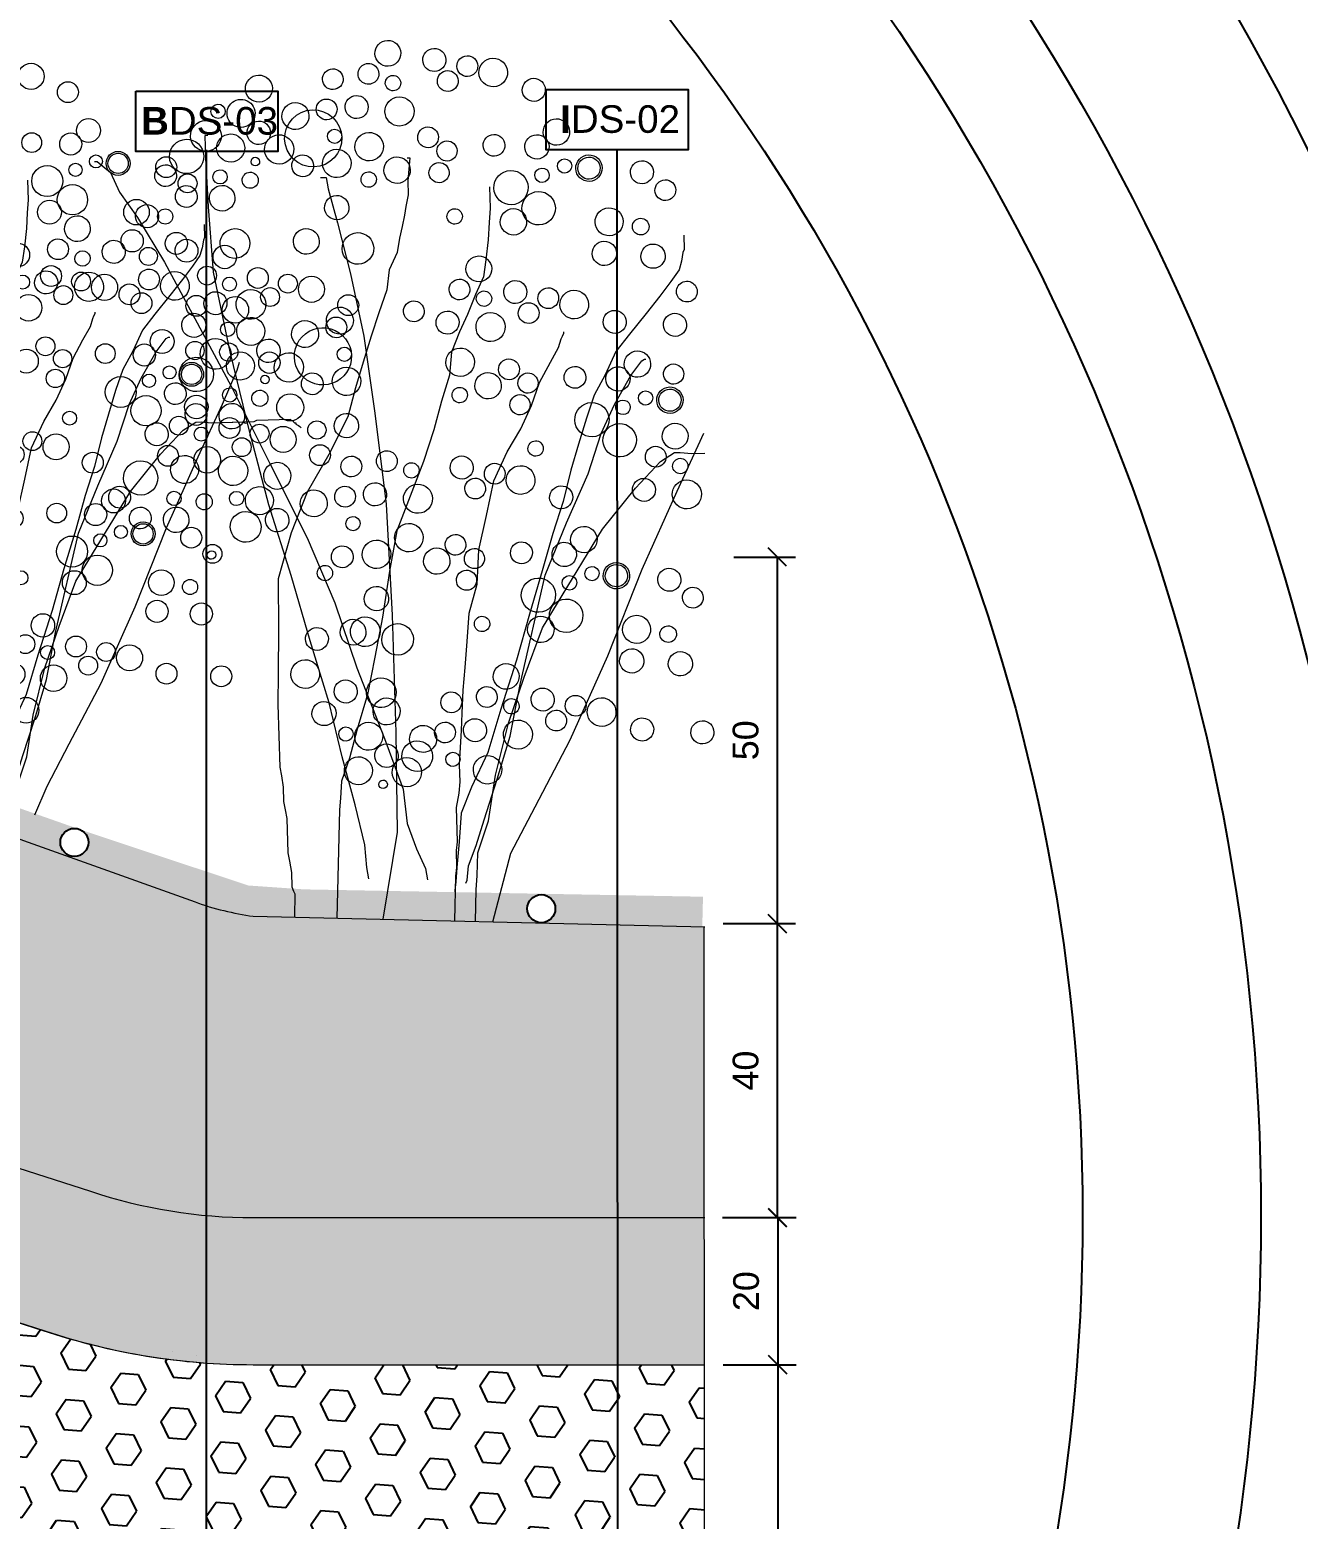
# Model space of a CAD drawing. Header units: metres. Extents: x -325 to 301, y -147 to 149.
# Drawn here: x 20.027 to 21.753, y 84.535 to 86.561 of the extents above; entities that cross this region are included whole.
import ezdxf

# ---------------------------------------------------------------- set-up
doc = ezdxf.new("R2010")
doc.units = ezdxf.units.M
doc.layers.get('Defpoints').update_dxf_attribs({"lineweight": 13})
doc.layers.add('-AUX-QAD', color=5, linetype='Continuous', plot=False)
doc.layers.add('-AUX_MON', color=3, linetype='Continuous', plot=False)
doc.layers.add('0-TX-1_25', color=7, linetype='Continuous', true_color=0x3f4f7f)
for name, color, linetype in [('02-TRAÇ-D-linia 2', 251, 'Continuous'), ('10-DET-encoixinat', 37, 'Continuous'), ('10-DET_TERRENY_compactat', 252, 'Continuous'), ('10-DET_TERRENY_sol estructural', 251, 'Continuous'), ('A-KEYPLAN_HATCH', 7, 'Continuous'), ('A_TEXT_2', 7, 'Continuous')]:
    doc.layers.add(name, color=color, linetype=linetype)
for name, color, linetype, lineweight in [('05-VEG-gris 50%', 253, 'Continuous', 18), ('1-CM', 7, 'Continuous', 0), ('2-L-secció', 1, 'Continuous', 0), ('3-TR Seleccionat', 44, 'Continuous', 0)]:
    doc.layers.add(name, color=color, linetype=linetype, lineweight=lineweight)
doc.styles.get("Standard").update_dxf_attribs({"font": 'arial.ttf'})
doc.dimstyles.new('ISO-25', dxfattribs={"dimtxt": 0.1, "dimasz": 0.1, "dimexe": 0.1, "dimexo": 0.1, "dimgap": 0.1, "dimtad": 1, "dimdec": 0, "dimlfac": 100, "dimzin": 9, "dimtxsty": 'Standard', "dimblk": 'OBLIQUE', "dimcen": 0.1, "dimadec": 0, "dimazin": 0, "dimtfac": 1, "dimtdec": 0, "dimtmove": 0, "dimatfit": 3, "dimldrblk": 'OBLIQUE', "dimfxl": 1, "dimarcsym": 0})

# ---------------------------------------------------------------- blocks, each defined once
blk = doc.blocks.new('hatch keyplan 2')
at = {"layer": 'A-KEYPLAN_HATCH'}
blk.add_lwpolyline([(0, 0.00548), (0.01287, 0.00548), (0.01287, 0), (0, 0)], close=True, dxfattribs=at)
blk = doc.blocks.new('hatch keyplan')
at = {"layer": 'A-KEYPLAN_HATCH'}
blk.add_blockref('hatch keyplan 2', (1.43058, 0.85215), dxfattribs=at)
blk = doc.blocks.new('B-DS03')
at = {"layer": 'A-KEYPLAN_HATCH'}
blk.add_blockref('hatch keyplan', (-1.43058, -0.85215), dxfattribs=at)
at = {"layer": 'A_TEXT_2', "insert": (-0.0008, 0.00403), "char_height": 0.0025, "attachment_point": 1}
blk.add_mtext_dynamic_manual_height_columns('\\pi0.00128;{\\fArial|b1|i0|c0|p34;B}DS-03', width=0.0145619, gutter_width=0.015, heights=[0], dxfattribs=at)
blk = doc.blocks.new('ccddddddddddd')
for points in [[(92.171, 14.455), (92.16, 14.543), (92.149, 14.718), (92.084, 15.025), (91.996, 15.397), (91.908, 15.813), (91.777, 16.295), (91.645, 16.798), (91.492, 17.346), (91.361, 17.915), (91.229, 18.528), (91.12, 19.142), (91.098, 19.645), (91.087, 20.017), (91.087, 20.193), (91.109, 20.193)], [(90.232, 20.017), (90.254, 20.017), (90.353, 19.93), (90.419, 19.777), (90.55, 19.579), (90.747, 19.229), (90.966, 18.791), (91.229, 18.266), (91.514, 17.652), (91.777, 17.083), (91.974, 16.579), (92.127, 16.076), (92.325, 15.528), (92.456, 15.134), (92.478, 14.871), (92.544, 14.674), (92.609, 14.521), (92.62, 14.433)], [(92.631, 19.974), (92.653, 19.974), (92.642, 19.886), (92.631, 19.798), (92.631, 19.689), (92.609, 19.601), (92.598, 19.536), (92.576, 19.448), (92.555, 19.36), (92.533, 19.251), (92.467, 19.12), (92.445, 18.966), (92.379, 18.791), (92.314, 18.616), (92.248, 18.419), (92.182, 18.222), (92.116, 18.003), (91.963, 17.718), (91.788, 17.433), (91.656, 17.127), (91.547, 16.776), (91.536, 16.382), (91.525, 16.054), (91.514, 15.813), (91.514, 15.331), (91.525, 15.265), (91.536, 15.178), (91.536, 15.068), (91.547, 15.003), (91.558, 14.937), (91.558, 14.674), (91.569, 14.609), (91.58, 14.521), (91.58, 14.411), (91.591, 14.379), (91.602, 14.357), (91.602, 14.346)], [(91.963, 19.842), (92.007, 19.842), (92.018, 19.755), (92.084, 19.492), (92.171, 19.098), (92.259, 18.616), (92.325, 18.025), (92.39, 17.324), (92.412, 16.47), (92.412, 15.572), (92.401, 14.806), (92.335, 14.324), (92.314, 14.105), (92.325, 14.094)], [(93.256, 19.733), (93.256, 19.569), (93.245, 19.459), (93.234, 19.328), (93.212, 19.174), (93.19, 19.043), (93.124, 18.912), (93.058, 18.758), (92.993, 18.627), (92.927, 18.474), (92.905, 18.298), (92.839, 18.101), (92.774, 17.882), (92.686, 17.641), (92.576, 17.379), (92.467, 17.116), (92.401, 16.809), (92.335, 16.459), (92.27, 16.152), (92.204, 15.868), (92.116, 15.605), (92.051, 15.386), (91.985, 15.211), (91.974, 15.079), (91.963, 14.992), (91.963, 14.455)], [(94.734, 19.317), (94.734, 19.207), (94.723, 19.185), (94.712, 19.12), (94.69, 19.054), (94.624, 18.966), (94.537, 18.857), (94.427, 18.725), (94.296, 18.572), (94.186, 18.441), (94.099, 18.266), (94.011, 18.112), (93.945, 17.937), (93.88, 17.74), (93.814, 17.543), (93.748, 17.302), (93.661, 17.061), (93.573, 16.776), (93.463, 16.448), (93.354, 16.098), (93.222, 15.725), (93.113, 15.397), (92.981, 15.134), (92.894, 14.937), (92.872, 14.718), (92.85, 14.521), (92.839, 14.411), (92.828, 14.346), (92.828, 14.335)], [(92.85, 14.422), (92.839, 14.455), (92.85, 14.521), (92.85, 14.652), (92.861, 14.718), (92.861, 14.981), (92.883, 15.09), (92.894, 15.178), (92.894, 15.309), (92.905, 15.441), (92.916, 15.572), (92.927, 15.703), (92.938, 15.879), (92.96, 16.054), (92.981, 16.251), (93.003, 16.47), (93.069, 16.689), (93.091, 16.952), (93.157, 17.214), (93.222, 17.477), (93.332, 17.696), (93.441, 17.871), (93.529, 18.047), (93.595, 18.222), (93.682, 18.375), (93.748, 18.485), (93.77, 18.55), (93.781, 18.572), (93.792, 18.594), (93.792, 18.605)], [(92.916, 14.401), (92.927, 14.422), (92.938, 14.532), (93.003, 14.685), (93.069, 14.882), (93.179, 15.189), (93.288, 15.517), (93.376, 15.911), (93.595, 16.744), (93.77, 17.138), (93.945, 17.51), (94.055, 17.817), (94.164, 18.036), (94.296, 18.255), (94.384, 18.364), (94.405, 18.375), (94.416, 18.375)], [(93.157, 14.379), (93.266, 14.619), (93.463, 14.97), (93.748, 15.474), (94.055, 16.109), (94.34, 16.766), (94.624, 17.357), (94.844, 17.795), (94.975, 18.079), (94.997, 18.145)], [(92.992, 14.324), (92.992, 14.346), (93.003, 14.455), (93.014, 14.63), (93.102, 14.871), (93.168, 15.222), (93.277, 15.616), (93.409, 15.966), (93.562, 16.339), (94.044, 17.083), (94.307, 17.39), (94.504, 17.587), (94.614, 17.652), (94.657, 17.652), (94.745, 17.641), (95.008, 17.641), (95.03, 17.631), (95.052, 17.631)], [(94.745, 17.641), (95.106, 17.641), (95.128, 17.652), (95.413, 17.652), (95.413, 17.641), (95.435, 17.641), (95.435, 17.631), (95.446, 17.62), (95.457, 17.62), (95.457, 17.609), (95.479, 17.598), (95.49, 17.587), (95.501, 17.576)]]:
    blk.add_lwpolyline(points)
for centre, radius in [((92.507, 20.78), 0.0991), ((92.862, 20.718), 0.0883), ((93.114, 20.663), 0.0797), ((91.511, 20.539), 0.104), ((92.08, 20.594), 0.0797), ((92.354, 20.627), 0.0797), ((92.961, 20.554), 0.0797), ((93.311, 20.609), 0.11), ((92.54, 20.55), 0.059), ((93.618, 20.466), 0.0883), ((91.193, 20.375), 0.0548), ((91.368, 20.353), 0.108), ((91.784, 20.32), 0.104), ((91.916, 20.145), 0.219), ((92.025, 20.364), 0.0797), ((92.255, 20.375), 0.0883), ((92.584, 20.331), 0.112), ((91.094, 20.189), 0.118), ((91.5, 20.2), 0.0903), ((93.782, 20.138), 0.101), ((90.941, 20.036), 0.132), ((91.281, 20.09), 0.108), ((91.652, 20.068), 0.112), ((92.08, 20.156), 0.0547), ((92.343, 20.068), 0.109), ((92.796, 20.127), 0.0797), ((93.3, 20.05), 0.0834), ((93.629, 20.028), 0.0936), ((91.467, 19.981), 0.0328), ((91.828, 19.937), 0.0834), ((92.091, 19.948), 0.109), ((92.551, 19.882), 0.101), ((92.939, 20.017), 0.0774), ((90.776, 19.893), 0.0836), ((91.193, 19.871), 0.0548), ((91.423, 19.838), 0.062), ((92.332, 19.817), 0.059), ((92.873, 19.853), 0.0774), ((93.662, 19.809), 0.0558), ((93.837, 19.875), 0.0548), ((94.023, 19.853), 0.101), ((94.023, 19.853), 0.0855), ((94.428, 19.809), 0.0883), ((90.929, 19.729), 0.0834), ((91.204, 19.707), 0.098), ((93.421, 19.722), 0.131), ((94.604, 19.667), 0.0797), ((90.087, 19.507), 0.0991), ((90.623, 19.587), 0.0883), ((92.08, 19.609), 0.0936), ((93.629, 19.558), 0.128), ((93.629, 19.558), 0.128), ((92.983, 19.514), 0.059), ((93.432, 19.459), 0.101), ((94.166, 19.437), 0.108), ((89.599, 19.321), 0.0797), ((89.933, 19.354), 0.0797), ((90.36, 19.321), 0.0883), ((90.919, 19.313), 0.0876), ((91.291, 19.357), 0.114), ((91.839, 19.357), 0.0991), ((92.233, 19.291), 0.121), ((94.407, 19.393), 0.0639), ((90.119, 19.277), 0.059), ((90.625, 19.278), 0.0692), ((94.122, 19.196), 0.0936), ((94.494, 19.163), 0.0936), ((89.545, 19.091), 0.0797), ((89.835, 19.102), 0.0883), ((90.163, 19.058), 0.112), ((90.624, 19.101), 0.0797), ((90.821, 19.046), 0.11), ((93.155, 19.106), 0.0991), ((94.899, 19.037), 0.0991), ((90.471, 18.991), 0.0797), ((91.128, 18.904), 0.0883), ((91.4, 18.886), 0.114), ((93.002, 18.953), 0.0797), ((93.429, 18.92), 0.0883), ((92.647, 18.796), 0.0797), ((93.188, 18.876), 0.059), ((93.681, 18.866), 0.0797), ((93.878, 18.811), 0.11), ((94.745, 18.884), 0.0797), ((94.932, 18.807), 0.059), ((95.173, 18.851), 0.0883), ((95.425, 18.796), 0.0797), ((95.622, 18.742), 0.11), ((90.957, 18.739), 0.0928), ((91.217, 18.701), 0.0548), ((91.392, 18.679), 0.108), ((91.808, 18.647), 0.104), ((92.049, 18.69), 0.0797), ((92.078, 18.741), 0.104), ((92.904, 18.701), 0.0883), ((93.232, 18.658), 0.112), ((93.528, 18.756), 0.0797), ((94.185, 18.668), 0.0883), ((95.271, 18.687), 0.0797), ((91.118, 18.515), 0.118), ((91.524, 18.526), 0.0903), ((91.94, 18.471), 0.219), ((94.647, 18.632), 0.0883), ((94.975, 18.588), 0.112), ((95.928, 18.599), 0.0883), ((90.965, 18.362), 0.132), ((91.305, 18.417), 0.108), ((91.676, 18.395), 0.112), ((92.104, 18.482), 0.0547), ((92.991, 18.395), 0.109), ((92.115, 18.274), 0.109), ((93.364, 18.329), 0.0797), ((94.349, 18.34), 0.101), ((90.8, 18.22), 0.0836), ((91.217, 18.198), 0.0548), ((91.447, 18.165), 0.062), ((91.491, 18.307), 0.0328), ((91.852, 18.263), 0.0834), ((93.199, 18.209), 0.101), ((93.506, 18.22), 0.0774), ((93.867, 18.252), 0.0834), ((94.196, 18.23), 0.0936), ((94.624, 18.255), 0.0774), ((94.909, 18.233), 0.0774), ((95.249, 18.134), 0.0903), ((90.953, 18.055), 0.0834), ((91.228, 18.033), 0.098), ((92.98, 18.143), 0.059), ((93.44, 18.055), 0.0774), ((94.404, 18.077), 0.0548), ((94.59, 18.055), 0.101), ((94.59, 18.055), 0.0855), ((90.647, 17.913), 0.0883), ((92.104, 17.935), 0.0936), ((93.988, 17.924), 0.131), ((94.229, 18.012), 0.0558), ((94.196, 17.76), 0.128), ((94.196, 17.76), 0.128), ((94.622, 17.779), 0.0991), ((95.413, 17.751), 0.114), ((90.854, 17.636), 0.108), ((91.225, 17.614), 0.112), ((92.406, 17.653), 0.0797), ((93.55, 17.716), 0.059), ((90.514, 17.581), 0.132), ((91.562, 17.566), 0.104), ((92.132, 17.621), 0.0797), ((92.592, 17.577), 0.059), ((92.978, 17.587), 0.0883), ((93.23, 17.532), 0.0797), ((94.469, 17.625), 0.0797), ((94.655, 17.549), 0.059), ((94.896, 17.593), 0.0883), ((95.148, 17.538), 0.0797), ((95.632, 17.554), 0.0774), ((90.349, 17.439), 0.0836), ((90.766, 17.417), 0.0548), ((91.42, 17.38), 0.108), ((92.077, 17.391), 0.0797), ((92.307, 17.402), 0.0883), ((92.636, 17.358), 0.112), ((93.077, 17.423), 0.0797), ((93.428, 17.478), 0.11), ((94.994, 17.428), 0.0797), ((95.345, 17.483), 0.11), ((90.502, 17.274), 0.0834), ((90.777, 17.252), 0.098), ((90.996, 17.384), 0.062), ((91.245, 17.402), 0.0548), ((91.836, 17.347), 0.104), ((93.734, 17.335), 0.0883), ((94.37, 17.374), 0.0883), ((94.699, 17.33), 0.112), ((95.652, 17.341), 0.0883), ((91.308, 17.182), 0.118), ((91.552, 17.226), 0.0903), ((92.132, 17.183), 0.0547), ((92.557, 17.062), 0.109), ((93.899, 17.007), 0.101), ((91.04, 16.974), 0.0328), ((92.042, 16.93), 0.0834), ((92.305, 16.941), 0.109), ((92.765, 16.876), 0.101), ((92.913, 16.996), 0.0797), ((93.417, 16.919), 0.0834), ((93.745, 16.897), 0.0936), ((91.905, 16.81), 0.059), ((93.055, 16.886), 0.0774), ((92.989, 16.722), 0.0774), ((93.537, 16.591), 0.131), ((93.778, 16.678), 0.0558), ((93.953, 16.744), 0.0548), ((94.14, 16.722), 0.101), ((94.14, 16.722), 0.0855), ((94.545, 16.678), 0.0883), ((92.294, 16.602), 0.0936), ((94.72, 16.536), 0.0797), ((92.201, 16.35), 0.114), ((93.745, 16.427), 0.128), ((93.745, 16.427), 0.128), ((91.829, 16.306), 0.0876), ((92.108, 16.35), 0.0991), ((92.448, 16.284), 0.121), ((93.099, 16.383), 0.059), ((93.548, 16.328), 0.101), ((94.282, 16.306), 0.108), ((94.523, 16.262), 0.0639), ((91.731, 16.039), 0.11), ((94.238, 16.065), 0.0936), ((94.611, 16.032), 0.0936), ((92.038, 15.897), 0.0883), ((92.309, 15.879), 0.114), ((93.272, 15.975), 0.0991), ((92.346, 15.735), 0.104), ((92.845, 15.789), 0.0797), ((93.119, 15.822), 0.0797), ((93.546, 15.789), 0.0883), ((91.866, 15.732), 0.0928), ((93.305, 15.746), 0.059), ((93.798, 15.735), 0.0797), ((93.995, 15.68), 0.11), ((92.029, 15.57), 0.0548), ((92.204, 15.548), 0.108), ((92.62, 15.516), 0.104), ((92.79, 15.559), 0.0797), ((93.02, 15.57), 0.0883), ((93.349, 15.527), 0.112), ((93.644, 15.625), 0.0797), ((94.302, 15.537), 0.0883), ((94.763, 15.501), 0.0883), ((92.335, 15.395), 0.0903), ((92.571, 15.384), 0.118), ((92.116, 15.286), 0.108), ((92.488, 15.264), 0.112), ((92.845, 15.351), 0.0547), ((93.108, 15.264), 0.109), ((92.303, 15.176), 0.0328)]:
    blk.add_circle(centre, radius)
blk = doc.blocks.new('_Oblique')
at = {"color": 0, "lineweight": -2}
blk.add_line((-0.5, -0.5), (0.5, 0.5), dxfattribs=at)
blk = doc.blocks.new('*D121')
at = {"layer": '0-TX-1_25', "color": 0, "lineweight": -2, "transparency": 16777216}
for p, q in [((20.9851, 85.8436), (21.0691, 85.8436)), ((21.0441, 85.8436), (21.0441, 85.345)), ((20.9704, 85.345), (21.0691, 85.345))]:
    blk.add_line(p, q, dxfattribs=at)
at = {"layer": 'Defpoints', "color": 0, "transparency": 16777216}
for p in [(20.9601, 85.8436), (20.9454, 85.345), (21.0441, 85.345)]:
    blk.add_point(p, dxfattribs=at)
at = {"layer": '0-TX-1_25', "color": 0, "lineweight": -2, "transparency": 16777216, "xscale": 0.025, "yscale": 0.025, "zscale": 0.025}
for p, rotation in [((21.0441, 85.8436), 90), ((21.0441, 85.345), 270)]:
    blk.add_blockref('_Oblique', p, dxfattribs=dict(at, rotation=rotation))
at = {"layer": '0-TX-1_25', "color": 0, "transparency": 16777216, "insert": (21.0012, 85.5943), "char_height": 0.035, "attachment_point": 5, "rotation": 90}
blk.add_mtext('50', dxfattribs=at)
blk = doc.blocks.new('*D122')
at = {"layer": '0-TX-1_25', "color": 0, "lineweight": -2, "transparency": 16777216}
for p, q in [((20.9851, 85.345), (21.0691, 85.345)), ((21.0441, 85.345), (21.0441, 84.945)), ((20.9694, 84.945), (21.0691, 84.945))]:
    blk.add_line(p, q, dxfattribs=at)
at = {"layer": 'Defpoints', "color": 0, "transparency": 16777216}
for p in [(20.9601, 85.345), (20.9444, 84.945), (21.0441, 84.945)]:
    blk.add_point(p, dxfattribs=at)
at = {"layer": '0-TX-1_25', "color": 0, "lineweight": -2, "transparency": 16777216, "xscale": 0.025, "yscale": 0.025, "zscale": 0.025}
for p, rotation in [((21.0441, 85.345), 90), ((21.0441, 84.945), 270)]:
    blk.add_blockref('_Oblique', p, dxfattribs=dict(at, rotation=rotation))
at = {"layer": '0-TX-1_25', "color": 0, "transparency": 16777216, "insert": (21.0012, 85.145), "char_height": 0.035, "attachment_point": 5, "rotation": 90}
blk.add_mtext('40', dxfattribs=at)
blk = doc.blocks.new('*D123')
at = {"layer": '0-TX-1_25', "color": 0, "lineweight": -2, "transparency": 16777216}
for p, q in [((20.9704, 84.945), (21.0698, 84.945)), ((21.0448, 84.945), (21.0448, 84.745)), ((20.9704, 84.745), (21.0698, 84.745))]:
    blk.add_line(p, q, dxfattribs=at)
at = {"layer": 'Defpoints', "color": 0, "transparency": 16777216}
for p in [(20.9454, 84.945), (20.9454, 84.745), (21.0448, 84.745)]:
    blk.add_point(p, dxfattribs=at)
at = {"layer": '0-TX-1_25', "color": 0, "lineweight": -2, "transparency": 16777216, "xscale": 0.025, "yscale": 0.025, "zscale": 0.025}
for p, rotation in [((21.0448, 84.945), 90), ((21.0448, 84.745), 270)]:
    blk.add_blockref('_Oblique', p, dxfattribs=dict(at, rotation=rotation))
at = {"layer": '0-TX-1_25', "color": 0, "transparency": 16777216, "insert": (21.0019, 84.845), "char_height": 0.035, "attachment_point": 5, "rotation": 90}
blk.add_mtext('20', dxfattribs=at)
blk = doc.blocks.new('*D124')
at = {"layer": '0-TX-1_25', "color": 0, "lineweight": -2, "transparency": 16777216}
for p, q in [((20.9851, 84.745), (21.0698, 84.745)), ((21.0448, 84.745), (21.0448, 84.0436)), ((20.9704, 84.0436), (21.0698, 84.0436))]:
    blk.add_line(p, q, dxfattribs=at)
at = {"layer": 'Defpoints', "color": 0, "transparency": 16777216}
for p in [(20.9601, 84.745), (20.9454, 84.0436), (21.0448, 84.0436)]:
    blk.add_point(p, dxfattribs=at)
at = {"layer": '0-TX-1_25', "color": 0, "lineweight": -2, "transparency": 16777216, "xscale": 0.025, "yscale": 0.025, "zscale": 0.025}
for p, rotation in [((21.0448, 84.745), 90), ((21.0448, 84.0436), 270)]:
    blk.add_blockref('_Oblique', p, dxfattribs=dict(at, rotation=rotation))
at = {"layer": '0-TX-1_25', "color": 0, "transparency": 16777216, "insert": (21.0019, 84.3943), "char_height": 0.035, "attachment_point": 5, "rotation": 90}
blk.add_mtext('70', dxfattribs=at)
blk = doc.blocks.new('I-06B')
at = {"layer": 'A-KEYPLAN_HATCH'}
blk.add_blockref('hatch keyplan', (-1.43058, -0.85215), dxfattribs=at)
at = {"layer": 'A_TEXT_2', "insert": (-0.0008, 0.00405), "char_height": 0.0025, "attachment_point": 1}
blk.add_mtext_dynamic_manual_height_columns('\\pi0.00206;{\\fArial|b1|i0|c0|p34;I}DS-02', width=0.0145619, gutter_width=0.015, heights=[0], dxfattribs=at)

msp = doc.modelspace()

# ---------------------------------------------------------------- hatches: boundary and pattern name
at = {"layer": '10-DET-encoixinat'}
h = msp.add_hatch(dxfattribs=at)
h.set_pattern_fill('CROSS', color=256, scale=0.05, angle=91.6689)
h.set_pattern_definition([(135.91082, (8.70579, 81.224787), (-0.017675436, -0.000281006), [0.00625, -0.01875]), (225.91082, (8.70572, 81.229206), (0.000281006, -0.017675436), [0.00625, -0.01875])])
edge = h.paths.add_edge_path()
edge.add_line((18.981, 85.3435), (20.1099, 84.981))
edge.add_arc((20.3312, 85.645), 0.7, 251.565, 270)
edge.add_line((20.3312, 84.945), (20.9454, 84.945))
edge.add_line((20.9454, 84.945), (20.9454, 85.3404))
edge.add_line((20.9454, 85.3404), (20.3312, 85.355))
edge.add_arc((20.3828, 85.736), 0.3845, 250.1312, 262.2851, ccw=False)
edge.add_line((20.2522, 85.3744), (18.9451, 85.8436))
edge.add_line((18.9451, 85.8436), (18.8551, 85.8736))
edge.add_line((18.8551, 85.8736), (18.981, 85.3435))
at = {"layer": '10-DET_TERRENY_compactat'}
h = msp.add_hatch(dxfattribs=at)
h.set_pattern_fill('HEX', color=256, scale=0.002, angle=0.57823)
h.paths.add_polyline_path([(18.8551, 85.8736), (19.3034, 85.752), (19.6491, 85.63), (20.0959, 85.4729), (20.3244, 85.3968), (20.4003, 85.3915), (20.9431, 85.3815), (20.9421, 85.3405), (20.3368, 85.3548), (20.2972, 85.3611), (20.2522, 85.3744), (20.0604, 85.4429), (19.5651, 85.6199)])
edge = h.paths.add_edge_path(flags=16)
edge.add_arc((19.2909, 85.7375), 0.0191, 0, 360)
edge = h.paths.add_edge_path(flags=16)
edge.add_arc((19.6438, 85.6116), 0.0191, 0, 360)
edge = h.paths.add_edge_path(flags=16)
edge.add_arc((20.088, 85.4554), 0.0191, 0, 360)
edge = h.paths.add_edge_path(flags=16)
edge.add_arc((20.7231, 85.3653), 0.0191, 0, 360)
at = {"layer": '10-DET_TERRENY_sol estructural'}
h = msp.add_hatch(dxfattribs=at)
h.set_pattern_fill('AR-SAND', color=256, scale=0.0004, angle=-43.7343)
h.set_pattern_definition([(289.31222, (17.232292, 76.83125), (0.018798228, -0.00550243), [0, -0.0154432, 0, -0.017272, 0, -0.01651]), (259.31222, (17.232292, 76.83125), (0.02162803, -0.02603235), [0, -0.0083312, 0, -0.0139192, 0, -0.005334]), (219.31222, (17.236193, 76.843123), (-0.009821156, -0.030076876), [0, -0.00508, 0, -0.018288, 0, -0.023876]), (209.31222, (17.236193, 76.843123), (-0.00106157, -0.03179966), [0, -0.00254, 0, -0.0119888, 0, -0.013716])])
edge = h.paths.add_edge_path()
edge.add_line((18.981, 85.3435), (19.0349, 85.1161))
edge.add_line((19.0349, 85.1161), (20.045, 84.7917))
edge.add_arc((20.3313, 85.6463), 0.9012, 251.4785, 269.9937)
edge.add_line((20.3312, 84.745), (20.9445, 84.745))
edge.add_line((20.9445, 84.745), (20.9444, 84.945))
edge.add_line((20.9444, 84.945), (20.3312, 84.945))
edge.add_arc((20.3312, 85.645), 0.7, 251.565, 270, ccw=False)
edge.add_line((20.1099, 84.981), (18.981, 85.3435))
h = msp.add_hatch(dxfattribs=at)
h.set_pattern_fill('HEX', color=256, scale=0.0075, angle=0.0108, style=0)
h.set_pattern_definition([(295.55725, (17.232292, 76.83125), (0.03720888, 0.01779338), [0.0238125, -0.047625]), (55.55725, (17.232292, 76.83125), (-0.03401396, 0.02332715), [0.0238125, -0.047625]), (355.55725, (17.242565, 76.80977), (0.00319492, 0.04112053), [0.0238125, -0.047625])])
edge = h.paths.add_edge_path()
edge.add_arc((20.8273, 84.145), 0.1, 0, 180, ccw=False)
edge.add_arc((20.8273, 84.145), 0.1, -89.998, 0.002, ccw=False)
edge.add_arc((20.8273, 84.145), 0.1, 180, 270.004, ccw=False)
edge = h.paths.add_edge_path()
edge.add_line((19.0349, 85.1161), (19.222, 84.3282))
edge.add_line((19.222, 84.3282), (19.8252, 84.1271))
edge.add_arc((20.3312, 85.645), 1.6, 251.565, 270)
edge.add_line((20.3312, 84.045), (20.9454, 84.045))
edge.add_line((20.9454, 84.045), (20.9454, 84.745))
edge.add_line((20.9454, 84.745), (20.3312, 84.745))
edge.add_arc((20.3313, 85.6463), 0.9012, 251.4784, 269.9938, ccw=False)
edge.add_line((20.045, 84.7917), (19.0349, 85.1161))
at = {"layer": '3-TR Seleccionat'}
h = msp.add_hatch(dxfattribs=at)
h.set_pattern_fill('ANSI31', color=256, scale=0.002, angle=225, style=0)
h.set_pattern_definition([(270, (1.175296, 23.5233585), (0.00635, -4e-19), [])])
edge = h.paths.add_edge_path()
edge.add_line((17.9647, 85.4988), (17.9647, 83.5753))
edge.add_line((17.9647, 83.5753), (18.9451, 83.5753))
edge.add_line((18.9451, 83.5753), (20.9454, 83.5753))
edge.add_line((20.9454, 83.5753), (20.9454, 84.045))
edge.add_line((20.9454, 84.045), (20.3312, 84.045))
edge.add_arc((20.3312, 85.645), 1.6, 251.565, 270, ccw=False)
edge.add_line((19.8252, 84.1271), (19.222, 84.3282))
edge.add_line((19.222, 84.3282), (18.981, 85.3435))
edge.add_line((18.981, 85.3435), (17.9647, 85.4988))

# ---------------------------------------------------------------- linework, layer by layer
at = {"layer": '-AUX-QAD'}
for centre, radius in [((18.8197, 84.9467), 3.2831), ((18.8197, 84.9467), 3.0405), ((16.8976, 80.8283), 4.4232), ((16.8976, 80.8283), 4.2075)]:
    msp.add_circle(centre, radius, dxfattribs=at)
at = {"layer": '-AUX_MON'}
for radius in [2.8823, 2.6397]:
    msp.add_circle((18.8197, 84.9467), radius, dxfattribs=at)
at = {"layer": '0-TX-1_25'}
for p, q in [((20.2675, 84.2944), (20.2675, 86.3973)), ((20.8273, 84.145), (20.8265, 86.3973))]:
    msp.add_line(p, q, dxfattribs=at)
at = {"layer": '02-TRAÇ-D-linia 2'}
for centre in [(20.088, 85.4554), (20.7231, 85.3653)]:
    msp.add_circle(centre, 0.0191, dxfattribs=at)
at = {"layer": '05-VEG-gris 50%'}
for p, q in [((20.2657, 86.4171), (20.2696, 86.4172)), ((20.2666, 86.386), (20.2657, 86.4171)), ((20.2705, 86.3201), (20.2666, 86.386)), ((20.5406, 86.3865), (20.5445, 86.3866)), ((20.5445, 86.3866), (20.543, 86.371)), ((20.1152, 86.3815), (20.1191, 86.3816)), ((20.1191, 86.3816), (20.137, 86.3666)), ((20.137, 86.3666), (20.1495, 86.3397)), ((20.543, 86.371), (20.5415, 86.3554)), ((20.4229, 86.3596), (20.4306, 86.3598)), ((20.4306, 86.3598), (20.433, 86.3444)), ((20.5415, 86.3554), (20.5421, 86.336)), ((20.6526, 86.3471), (20.6534, 86.318)), ((20.1495, 86.3397), (20.1738, 86.3055)), ((20.433, 86.3444), (20.4461, 86.2981)), ((20.5421, 86.336), (20.5387, 86.3204)), ((20.1738, 86.3055), (20.2106, 86.2445)), ((20.2771, 86.2309), (20.2705, 86.3201)), ((20.5371, 86.3087), (20.5337, 86.293)), ((20.5387, 86.3204), (20.5371, 86.3087)), ((20.6534, 86.318), (20.6521, 86.2985)), ((20.4461, 86.2981), (20.4637, 86.2287)), ((20.5337, 86.293), (20.5303, 86.2774)), ((20.6521, 86.2985), (20.6508, 86.2752)), ((20.5303, 86.2774), (20.527, 86.2578)), ((20.6508, 86.2752), (20.6478, 86.2479)), ((20.9168, 86.2812), (20.9174, 86.2618)), ((20.2106, 86.2445), (20.2518, 86.168)), ((20.527, 86.2578), (20.516, 86.2342)), ((20.6478, 86.2479), (20.6446, 86.2245)), ((20.914, 86.2462), (20.9105, 86.2344)), ((20.9156, 86.2579), (20.914, 86.2462)), ((20.9174, 86.2618), (20.9156, 86.2579)), ((20.2998, 86.1228), (20.2771, 86.2309)), ((20.4637, 86.2287), (20.4818, 86.1438)), ((20.516, 86.2342), (20.513, 86.2069)), ((20.6446, 86.2245), (20.6336, 86.2008)), ((20.9105, 86.2344), (20.8993, 86.2185)), ((20.513, 86.2069), (20.5022, 86.1755)), ((20.8993, 86.2185), (20.8843, 86.1986)), ((20.6336, 86.2008), (20.6228, 86.1733)), ((20.8843, 86.1986), (20.8656, 86.1748)), ((20.2518, 86.168), (20.3012, 86.0762)), ((20.5022, 86.1755), (20.4915, 86.1441)), ((20.6228, 86.1733), (20.6118, 86.1497)), ((20.8656, 86.1748), (20.8431, 86.1469)), ((20.4915, 86.1441), (20.4809, 86.1088)), ((20.4818, 86.1438), (20.4966, 86.0394)), ((20.6118, 86.1497), (20.601, 86.1222)), ((20.75, 86.1402), (20.7519, 86.1442)), ((20.7519, 86.1442), (20.7537, 86.1481)), ((20.7537, 86.1481), (20.7536, 86.15)), ((20.8431, 86.1469), (20.8244, 86.123)), ((20.3263, 86.0148), (20.2998, 86.1228)), ((20.601, 86.1222), (20.5981, 86.091)), ((20.7355, 86.1087), (20.7465, 86.1285)), ((20.7465, 86.1285), (20.75, 86.1402)), ((20.8244, 86.123), (20.8098, 86.0915)), ((20.4809, 86.1088), (20.4703, 86.0735)), ((20.7207, 86.0811), (20.7355, 86.1087)), ((20.8448, 86.0906), (20.8598, 86.1105)), ((20.8598, 86.1105), (20.8636, 86.1126)), ((20.8636, 86.1126), (20.8655, 86.1126)), ((20.5981, 86.091), (20.5875, 86.0557)), ((20.8098, 86.0915), (20.7951, 86.0639)), ((20.8227, 86.0511), (20.8448, 86.0906)), ((20.3012, 86.0762), (20.3549, 85.9691)), ((20.4703, 86.0735), (20.4598, 86.0344)), ((20.71, 86.0497), (20.7207, 86.0811)), ((20.7951, 86.0639), (20.7844, 86.0325)), ((20.5875, 86.0557), (20.577, 86.0165)), ((20.6954, 86.0181), (20.71, 86.0497)), ((20.8044, 86.0117), (20.8227, 86.0511)), ((20.4598, 86.0344), (20.4342, 85.9831)), ((20.4966, 86.0394), (20.512, 85.9155)), ((20.7844, 86.0325), (20.7738, 85.9972)), ((20.3527, 85.9146), (20.3263, 86.0148)), ((20.577, 86.0165), (20.5627, 85.9734)), ((20.6769, 85.9865), (20.6954, 86.0181)), ((20.7867, 85.9568), (20.8044, 86.0117)), ((20.9078, 85.9332), (20.9443, 86.012)), ((20.4342, 85.9831), (20.4046, 85.9317)), ((20.6587, 85.9471), (20.6769, 85.9865)), ((20.7738, 85.9972), (20.7632, 85.9619)), ((20.8853, 85.9733), (20.9043, 85.9856)), ((20.9043, 85.9856), (20.9121, 85.9858)), ((20.9121, 85.9858), (20.9277, 85.9843)), ((20.9277, 85.9843), (20.9454, 85.9849)), ((20.9277, 85.9843), (20.9454, 85.9849)), ((20.3549, 85.9691), (20.4046, 85.8696)), ((20.5627, 85.9734), (20.5447, 85.9262)), ((20.7632, 85.9619), (20.7528, 85.9189)), ((20.8514, 85.9374), (20.8853, 85.9733)), ((20.6484, 85.9002), (20.6587, 85.9471)), ((20.7576, 85.8899), (20.7867, 85.9568)), ((20.4046, 85.9317), (20.383, 85.8767)), ((20.5447, 85.9262), (20.5267, 85.879)), ((20.8064, 85.8816), (20.8514, 85.9374)), ((20.8605, 85.8269), (20.9078, 85.9332)), ((20.3828, 85.8184), (20.3527, 85.9146)), ((20.512, 85.9155), (20.5204, 85.7643)), ((20.6382, 85.8533), (20.6484, 85.9002)), ((20.7528, 85.9189), (20.7386, 85.8757)), ((20.5267, 85.879), (20.5167, 85.8244)), ((20.7249, 85.7471), (20.8064, 85.8816)), ((20.7286, 85.8191), (20.7576, 85.8899)), ((20.383, 85.8767), (20.3654, 85.814)), ((20.4046, 85.8696), (20.4422, 85.7813)), ((20.7386, 85.8757), (20.7245, 85.8248)), ((20.6357, 85.8066), (20.6382, 85.8533)), ((20.4088, 85.7298), (20.3828, 85.8184)), ((20.5167, 85.8244), (20.5069, 85.7619)), ((20.6942, 85.6704), (20.7286, 85.8191)), ((20.7245, 85.8248), (20.7069, 85.766)), ((20.8135, 85.709), (20.8605, 85.8269)), ((20.3654, 85.814), (20.3656, 85.7441)), ((20.6252, 85.7674), (20.6357, 85.8066)), ((20.4422, 85.7813), (20.472, 85.6929)), ((20.5069, 85.7619), (20.4969, 85.7072)), ((20.5204, 85.7643), (20.5252, 85.6051)), ((20.6225, 85.7285), (20.6252, 85.7674)), ((20.7069, 85.766), (20.6893, 85.7033)), ((20.3656, 85.7441), (20.3654, 85.6858)), ((20.6997, 85.6803), (20.7249, 85.7471)), ((20.4346, 85.6451), (20.4088, 85.7298)), ((20.6197, 85.6934), (20.6225, 85.7285)), ((20.4969, 85.7072), (20.4867, 85.6564)), ((20.6893, 85.7033), (20.668, 85.6366)), ((20.7625, 85.5948), (20.8135, 85.709)), ((20.3654, 85.6858), (20.3647, 85.643)), ((20.472, 85.6929), (20.5099, 85.5969)), ((20.6167, 85.6623), (20.6197, 85.6934)), ((20.6783, 85.6175), (20.6997, 85.6803)), ((20.4867, 85.6564), (20.4726, 85.6094)), ((20.6157, 85.6311), (20.6167, 85.6623)), ((20.6808, 85.6001), (20.6942, 85.6704)), ((20.3647, 85.643), (20.3673, 85.5576)), ((20.4524, 85.5718), (20.4346, 85.6451)), ((20.668, 85.6366), (20.6503, 85.5778)), ((20.6145, 85.6078), (20.6157, 85.6311)), ((20.661, 85.547), (20.6783, 85.6175)), ((20.4726, 85.6094), (20.4621, 85.5702)), ((20.5099, 85.5969), (20.5353, 85.5277)), ((20.5252, 85.6051), (20.5273, 85.4692)), ((20.6132, 85.5844), (20.6145, 85.6078)), ((20.6631, 85.5413), (20.6808, 85.6001)), ((20.612, 85.5611), (20.6132, 85.5844)), ((20.6503, 85.5778), (20.6284, 85.5305)), ((20.7147, 85.504), (20.7625, 85.5948)), ((20.3673, 85.5576), (20.3696, 85.546)), ((20.4621, 85.5702), (20.4514, 85.5388)), ((20.4699, 85.5063), (20.4524, 85.5718)), ((20.6127, 85.5378), (20.612, 85.5611)), ((20.3696, 85.546), (20.372, 85.5306)), ((20.4514, 85.5388), (20.4502, 85.5154)), ((20.6112, 85.5222), (20.6127, 85.5378)), ((20.6453, 85.4863), (20.6631, 85.5413)), ((20.6512, 85.4846), (20.661, 85.547)), ((20.372, 85.5306), (20.3726, 85.5112)), ((20.4502, 85.5154), (20.4487, 85.4999)), ((20.5353, 85.5277), (20.5406, 85.4813)), ((20.6079, 85.5027), (20.6112, 85.5222)), ((20.6284, 85.5305), (20.614, 85.4951)), ((20.3726, 85.5112), (20.3749, 85.4996)), ((20.3749, 85.4996), (20.3771, 85.488)), ((20.4487, 85.4999), (20.4452, 85.3523)), ((20.4832, 85.4523), (20.4699, 85.5063)), ((20.6093, 85.4561), (20.6079, 85.5027)), ((20.614, 85.4951), (20.6112, 85.4562)), ((20.6817, 85.4408), (20.7147, 85.504)), ((20.3771, 85.488), (20.3785, 85.4414)), ((20.5406, 85.4813), (20.5533, 85.4467)), ((20.6347, 85.4511), (20.6453, 85.4863)), ((20.6369, 85.4414), (20.6512, 85.4846)), ((20.5273, 85.4692), (20.5074, 85.3508)), ((20.6077, 85.4444), (20.6093, 85.4561)), ((20.6112, 85.4562), (20.6084, 85.4211)), ((20.3785, 85.4414), (20.3808, 85.4298)), ((20.486, 85.4213), (20.4832, 85.4523)), ((20.5533, 85.4467), (20.5658, 85.4199)), ((20.6084, 85.4211), (20.6077, 85.4444)), ((20.6239, 85.4235), (20.6347, 85.4511)), ((20.6359, 85.4103), (20.6369, 85.4414)), ((20.6574, 85.3472), (20.6817, 85.4408)), ((20.3808, 85.4298), (20.3832, 85.4144)), ((20.3832, 85.4144), (20.3838, 85.395)), ((20.4884, 85.4059), (20.486, 85.4213)), ((20.5658, 85.4199), (20.5682, 85.4044)), ((20.6068, 85.4094), (20.6084, 85.4211)), ((20.6084, 85.4211), (20.6071, 85.4017)), ((20.6225, 85.4041), (20.6239, 85.4235)), ((20.3838, 85.395), (20.3859, 85.3892)), ((20.6054, 85.3485), (20.6068, 85.4094)), ((20.6071, 85.4017), (20.6055, 85.39)), ((20.6207, 85.4001), (20.6225, 85.4041)), ((20.6346, 85.3908), (20.6359, 85.4103)), ((20.3859, 85.3892), (20.388, 85.3854)), ((20.388, 85.3854), (20.3873, 85.3536)), ((20.6055, 85.39), (20.6055, 85.388)), ((20.6336, 85.3478), (20.6346, 85.3908))]:
    msp.add_line(p, q, dxfattribs=at)
for centre, major_axis, start_param, end_param in [((20.5144, 86.5287), (0.0124, 0.0124), 5.527809, 11.810994), ((20.5776, 86.5197), (0.0111, 0.0111), 5.527809, 11.810994), ((20.4396, 86.4935), (-0.01, 0.01), 3.957012353762754, 10.24019766094234), ((20.488, 86.5008), (-0.01, 0.01), 3.95701235376272, 10.24019766094231), ((20.6225, 86.5113), (-0.01, 0.01), 3.95701235376289, 10.24019766094248), ((20.6577, 86.5026), (0.0138, 0.0138), 5.527809, 11.810994), ((20.339, 86.4807), (-0.013, 0.013), 3.957012353762737, 10.24019766094232), ((20.5214, 86.4882), (0.00739, 0.00739), 5.527809, 11.810994), ((20.5959, 86.4911), (-0.01, 0.01), 3.957012353762813, 10.2401976609424), ((20.7129, 86.479), (0.0111, 0.0111), 5.527809, 11.810994), ((20.3147, 86.447), (-0.0135, 0.0135), 3.95701235376277, 10.24019766094236), ((20.4311, 86.4524), (0.01, 0.01), 5.527809, 11.810994), ((20.4719, 86.4556), (0.0111, 0.0111), 5.527809, 11.810994), ((20.5303, 86.4496), (0.014, 0.014), 5.527809, 11.810994), ((20.2835, 86.4499), (0.00687, 0.00687), 5.527809, 11.810994), ((20.3887, 86.4434), (-0.013, 0.013), 3.957012353762714, 10.2401976609423), ((20.4129, 86.413), (-0.0275, 0.0275), 3.957012353762726, 10.24019766094231), ((20.267, 86.4164), (-0.0148, 0.0148), 3.95701235376281, 10.2401976609424), ((20.3388, 86.4205), (0.0113, 0.0113), 5.527809, 11.810994), ((20.442, 86.4158), (-0.00686, 0.00686), 3.957012353762726, 10.24019766094231), ((20.5691, 86.4145), (-0.01, 0.01), 3.957012353762783, 10.24019766094237), ((20.7437, 86.4217), (-0.0127, 0.0127), 3.957012353762821, 10.24019766094241), ((20.2407, 86.3884), (-0.0165, 0.0165), 3.957012353762762, 10.24019766094235), ((20.3006, 86.3999), (-0.0135, 0.0135), 3.95701235376275, 10.24019766094234), ((20.3665, 86.398), (0.0141, 0.0141), 5.527809, 11.810994), ((20.489, 86.4017), (-0.0137, 0.0137), 3.957012353762804, 10.24019766094239), ((20.5949, 86.3959), (0.00971, 0.00971), 5.527809, 11.810994), ((20.6588, 86.4036), (0.0105, 0.0105), 5.527809, 11.810994), ((20.7171, 86.4015), (-0.0117, 0.0117), 3.957012353762926, 10.24019766094251), ((20.3342, 86.3815), (0.00412, 0.00412), 5.527809, 11.810994), ((20.3985, 86.3757), (-0.0105, 0.0105), 3.9570123537627, 10.24019766094229), ((20.445, 86.379), (-0.0137, 0.0137), 3.957012353762828, 10.24019766094241), ((20.5269, 86.3698), (-0.0127, 0.0127), 3.9570123537628, 10.24019766094239), ((20.7548, 86.3754), (0.00687, 0.00687), 5.527809, 11.810994), ((20.788, 86.3725), (0.0127, 0.0127), 5.527809, 11.810994), ((20.788, 86.3725), (0.0107, 0.0107), 5.527809, 11.810994), ((20.2121, 86.3623), (0.0105, 0.0105), 5.527809, 11.810994), ((20.2862, 86.3607), (-0.00687, 0.00687), 3.957012353762861, 10.24019766094245), ((20.3272, 86.3561), (-0.00777, 0.00777), 3.957012353762772, 10.24019766094236), ((20.4884, 86.357), (0.00739, 0.00739), 5.527809, 11.810994), ((20.5841, 86.3664), (-0.00971, 0.00971), 3.957012353762793, 10.24019766094238), ((20.6819, 86.346), (-0.0165, 0.0165), 3.957012353762735, 10.24019766094232), ((20.7241, 86.3628), (-0.007, 0.007), 3.957012353762846, 10.24019766094243), ((20.86, 86.3669), (-0.0111, 0.0111), 3.957012353762742, 10.24019766094233), ((20.2402, 86.334), (0.0105, 0.0105), 5.527809, 11.810994), ((20.289, 86.3316), (0.0123, 0.0123), 5.527809, 11.810994), ((20.8919, 86.3426), (0.01, 0.01), 5.527809, 11.810994), ((20.4449, 86.3188), (0.0117, 0.0117), 5.527809, 11.810994), ((20.7196, 86.318), (0.0161, 0.0161), 5.527809, 11.810994), ((20.7196, 86.318), (0.0161, 0.0161), 5.527809, 11.810994), ((20.0921, 86.2902), (-0.0124, 0.0124), 3.957012353762727, 10.24019766094231), ((20.1868, 86.3072), (0.0111, 0.0111), 5.527809, 11.810994), ((20.6053, 86.3068), (0.00739, 0.00739), 5.527809, 11.810994), ((20.6852, 86.2995), (0.0127, 0.0127), 5.527809, 11.810994), ((20.8154, 86.2995), (-0.0135, 0.0135), 3.957012353762789, 10.24019766094237), ((20.8584, 86.293), (-0.00801, 0.00801), 3.957012353762857, 10.24019766094244), ((20.3064, 86.27), (0.0143, 0.0143), 5.527809, 11.810994), ((20.4035, 86.2729), (-0.0124, 0.0124), 3.957012353762798, 10.24019766094239), ((20.4737, 86.2633), (-0.0152, 0.0152), 3.957012353762742, 10.24019766094233), ((20.0657, 86.2622), (0.01, 0.01), 5.527809, 11.810994), ((20.1416, 86.2587), (-0.0111, 0.0111), 3.957012353762752, 10.24019766094234), ((20.1887, 86.2525), (0.00867, 0.00867), 5.527809, 11.810994), ((20.2406, 86.2602), (-0.011, 0.011), 3.957012353762741, 10.24019766094233), ((20.8089, 86.2566), (-0.0117, 0.0117), 3.957012353762708, 10.24019766094229), ((20.8751, 86.2528), (-0.0117, 0.0117), 3.957012353762823, 10.24019766094241), ((20.0991, 86.2496), (-0.00739, 0.00739), 3.957012353762855, 10.24019766094244), ((20.6381, 86.2355), (0.0124, 0.0124), 5.527809, 11.810994), ((20.0496, 86.2171), (0.0111, 0.0111), 5.527809, 11.810994), ((20.108, 86.2111), (-0.014, 0.014), 3.957012353762751, 10.24019766094234), ((20.1895, 86.2211), (-0.01, 0.01), 3.957012353762841, 10.24019766094243), ((20.2248, 86.2124), (-0.0138, 0.0138), 3.957012353762783, 10.24019766094237), ((20.1629, 86.2009), (-0.01, 0.01), 3.957012353762689, 10.24019766094228), ((20.2799, 86.1888), (-0.0111, 0.0111), 3.957012353762742, 10.24019766094233), ((20.3281, 86.1871), (0.0143, 0.0143), 5.527809, 11.810994), ((20.6118, 86.2075), (0.01, 0.01), 5.527809, 11.810994), ((20.6452, 86.195), (-0.00739, 0.00739), 3.95701235376275, 10.24019766094234), ((20.6877, 86.204), (-0.0111, 0.0111), 3.957012353762805, 10.24019766094239), ((20.7326, 86.1956), (0.01, 0.01), 5.527809, 11.810994), ((20.7679, 86.187), (0.0138, 0.0138), 5.527809, 11.810994), ((20.9211, 86.2046), (-0.01, 0.01), 3.957012353762809, 10.2401976609424), ((20.4491, 86.1651), (-0.013, 0.013), 3.957012353762762, 10.24019766094235), ((20.5497, 86.1778), (-0.01, 0.01), 3.957012353762754, 10.24019766094234), ((20.706, 86.1754), (-0.01, 0.01), 3.957012353762754, 10.24019766094234), ((20.2504, 86.1587), (-0.0116, 0.0116), 3.957012353762758, 10.24019766094234), ((20.2967, 86.1534), (-0.00687, 0.00687), 3.957012353762861, 10.24019766094245), ((20.3279, 86.1505), (-0.0135, 0.0135), 3.957012353762742, 10.24019766094233), ((20.4018, 86.1469), (-0.013, 0.013), 3.957012353762762, 10.24019766094235), ((20.4443, 86.1559), (0.01, 0.01), 5.527809, 11.810994), ((20.5956, 86.1624), (0.0111, 0.0111), 5.527809, 11.810994), ((20.6541, 86.1564), (-0.014, 0.014), 3.957012353762734, 10.24019766094232), ((20.823, 86.1634), (-0.0111, 0.0111), 3.957012353762742, 10.24019766094233), ((20.905, 86.1594), (0.0111, 0.0111), 5.527809, 11.810994), ((20.4261, 86.1165), (-0.0275, 0.0275), 3.95701235376272, 10.24019766094231), ((20.2802, 86.1199), (-0.0148, 0.0148), 3.957012353762764, 10.24019766094235), ((20.3138, 86.1034), (0.0135, 0.0135), 5.527809, 11.810994), ((20.352, 86.124), (0.0113, 0.0113), 5.527809, 11.810994), ((20.3797, 86.1015), (0.0141, 0.0141), 5.527809, 11.810994), ((20.4551, 86.1193), (-0.00686, 0.00686), 3.957012353762733, 10.24019766094232), ((20.6128, 86.1085), (0.0137, 0.0137), 5.527809, 11.810994), ((20.8539, 86.106), (-0.0127, 0.0127), 3.957012353762773, 10.24019766094236), ((20.2539, 86.0919), (-0.0165, 0.0165), 3.957012353762724, 10.24019766094231), ((20.4582, 86.0825), (0.0137, 0.0137), 5.527809, 11.810994), ((20.6792, 86.0988), (-0.01, 0.01), 3.957012353762822, 10.24019766094241), ((20.7689, 86.0879), (-0.0105, 0.0105), 3.957012353762749, 10.24019766094234), ((20.8273, 86.0858), (0.0117, 0.0117), 5.527809, 11.810994), ((20.9031, 86.0924), (-0.00971, 0.00971), 3.957012353762789, 10.24019766094237), ((20.3473, 86.085), (0.00412, 0.00412), 5.527809, 11.810994), ((20.4116, 86.0792), (0.0105, 0.0105), 5.527809, 11.810994), ((20.6507, 86.0766), (0.0127, 0.0127), 5.527809, 11.810994), ((20.705, 86.0802), (0.00971, 0.00971), 5.527809, 11.810994), ((20.2253, 86.0658), (-0.0105, 0.0105), 3.957012353762825, 10.24019766094241), ((20.2994, 86.0641), (0.00687, 0.00687), 5.527809, 11.810994), ((20.3403, 86.0595), (0.00777, 0.00777), 5.527809, 11.810994), ((20.6122, 86.0638), (-0.00739, 0.00739), 3.957012353762902, 10.24019766094249), ((20.6942, 86.0507), (-0.00971, 0.00971), 3.957012353762789, 10.24019766094237), ((20.865, 86.0598), (0.00687, 0.00687), 5.527809, 11.810994), ((20.8981, 86.0569), (0.0127, 0.0127), 5.527809, 11.810994), ((20.8981, 86.0569), (-0.0107, 0.0107), 3.957012353762791, 10.24019766094238), ((20.2534, 86.0375), (-0.0105, 0.0105), 3.957012353762874, 10.24019766094246), ((20.3022, 86.0351), (0.0123, 0.0123), 5.527809, 11.810994), ((20.792, 86.0304), (0.0165, 0.0165), 5.527809, 11.810994), ((20.8342, 86.0472), (-0.007, 0.007), 3.957012353762706, 10.24019766094229), ((20.1999, 86.0106), (0.0111, 0.0111), 5.527809, 11.810994), ((20.458, 86.0223), (0.0117, 0.0117), 5.527809, 11.810994), ((20.8298, 86.0024), (-0.0161, 0.0161), 3.957012353762785, 10.24019766094237), ((20.8298, 86.0024), (-0.0161, 0.0161), 3.957012353762785, 10.24019766094237), ((20.9052, 86.008), (-0.0124, 0.0124), 3.957012353762786, 10.24019766094237), ((20.7154, 85.9912), (0.00739, 0.00739), 5.527809, 11.810994), ((20.238, 85.9626), (-0.0135, 0.0135), 3.957012353762706, 10.24019766094229), ((20.3039, 85.9607), (0.0141, 0.0141), 5.527809, 11.810994), ((20.4647, 85.9667), (-0.01, 0.01), 3.957012353762754, 10.24019766094234), ((20.513, 85.974), (-0.01, 0.01), 3.95701235376272, 10.24019766094231), ((20.6149, 85.9653), (0.0111, 0.0111), 5.527809, 11.810994), ((20.8788, 85.98), (0.01, 0.01), 5.527809, 11.810994), ((20.1781, 85.9511), (0.0165, 0.0165), 5.527809, 11.810994), ((20.364, 85.954), (-0.013, 0.013), 3.957012353762737, 10.24019766094232), ((20.5464, 85.9614), (-0.00739, 0.00739), 3.957012353762869, 10.24019766094246), ((20.6598, 85.9569), (-0.01, 0.01), 3.957012353762754, 10.24019766094234), ((20.695, 85.9483), (-0.0138, 0.0138), 3.957012353762755, 10.24019766094234), ((20.9122, 85.9674), (0.00739, 0.00739), 5.527809, 11.810994), ((20.1495, 85.925), (0.0105, 0.0105), 5.527809, 11.810994), ((20.3397, 85.9202), (-0.0135, 0.0135), 3.957012353762742, 10.24019766094233), ((20.4562, 85.9257), (0.01, 0.01), 5.527809, 11.810994), ((20.4969, 85.9288), (0.0111, 0.0111), 5.527809, 11.810994), ((20.5554, 85.9228), (-0.014, 0.014), 3.957012353762746, 10.24019766094233), ((20.6332, 85.9367), (-0.01, 0.01), 3.957012353762813, 10.2401976609424), ((20.7502, 85.9247), (0.0111, 0.0111), 5.527809, 11.810994), ((20.8627, 85.9349), (-0.0111, 0.0111), 3.957012353762876, 10.24019766094246), ((20.9211, 85.9288), (-0.014, 0.014), 3.957012353762789, 10.24019766094237), ((20.2236, 85.9233), (0.00687, 0.00687), 5.527809, 11.810994), ((20.2646, 85.9187), (-0.00777, 0.00777), 3.957012353762853, 10.24019766094244), ((20.3086, 85.9232), (0.00687, 0.00687), 5.527809, 11.810994), ((20.4137, 85.9166), (0.013, 0.013), 5.527809, 11.810994), ((20.1776, 85.8967), (0.0105, 0.0105), 5.527809, 11.810994), ((20.2264, 85.8942), (-0.0123, 0.0123), 3.957012353762758, 10.24019766094234), ((20.321, 85.8846), (-0.0148, 0.0148), 3.957012353762786, 10.24019766094237), ((20.3639, 85.8938), (-0.0113, 0.0113), 3.957012353762938, 10.24019766094252), ((20.467, 85.8891), (0.00686, 0.00686), 5.527809, 11.810994), ((20.543, 85.8699), (0.0137, 0.0137), 5.527809, 11.810994), ((20.781, 85.8673), (0.0127, 0.0127), 5.527809, 11.810994), ((20.4524, 85.8439), (-0.0105, 0.0105), 3.957012353762716, 10.2401976609423), ((20.499, 85.8472), (0.0137, 0.0137), 5.527809, 11.810994), ((20.6064, 85.8602), (0.01, 0.01), 5.527809, 11.810994), ((20.6961, 85.8493), (0.0105, 0.0105), 5.527809, 11.810994), ((20.7544, 85.8471), (-0.0117, 0.0117), 3.957012353762738, 10.24019766094233), ((20.2745, 85.8463), (0.00412, 0.00412), 5.527809, 11.810994), ((20.5809, 85.838), (0.0127, 0.0127), 5.527809, 11.810994), ((20.6322, 85.8415), (-0.00971, 0.00971), 3.957012353762778, 10.24019766094236), ((20.4288, 85.8218), (-0.00739, 0.00739), 3.957012353762835, 10.24019766094242), ((20.6214, 85.812), (-0.00971, 0.00971), 3.957012353762811, 10.2401976609424), ((20.7614, 85.8085), (0.007, 0.007), 5.527809, 11.810994), ((20.7921, 85.8211), (0.00687, 0.00687), 5.527809, 11.810994), ((20.8253, 85.8182), (0.0127, 0.0127), 5.527809, 11.810994), ((20.8253, 85.8182), (0.0107, 0.0107), 5.527809, 11.810994), ((20.8973, 85.8126), (0.0111, 0.0111), 5.527809, 11.810994), ((20.4988, 85.787), (0.0117, 0.0117), 5.527809, 11.810994), ((20.7192, 85.7917), (-0.0165, 0.0165), 3.957012353762759, 10.24019766094235), ((20.9292, 85.7883), (0.01, 0.01), 5.527809, 11.810994), ((20.7569, 85.7637), (0.0161, 0.0161), 5.527809, 11.810994), ((20.7569, 85.7637), (0.0161, 0.0161), 5.527809, 11.810994), ((20.4671, 85.7414), (0.0124, 0.0124), 5.527809, 11.810994), ((20.4836, 85.7419), (0.0143, 0.0143), 5.527809, 11.810994), ((20.6426, 85.7525), (-0.00739, 0.00739), 3.957012353762835, 10.24019766094242), ((20.7225, 85.7452), (-0.0127, 0.0127), 3.957012353762854, 10.24019766094244), ((20.8527, 85.7452), (-0.0135, 0.0135), 3.957012353762811, 10.2401976609424), ((20.4179, 85.7321), (0.011, 0.011), 5.527809, 11.810994), ((20.5277, 85.7315), (-0.0152, 0.0152), 3.957012353762744, 10.24019766094233), ((20.8957, 85.7387), (-0.00801, 0.00801), 3.957012353762779, 10.24019766094236), ((20.8462, 85.7023), (0.0117, 0.0117), 5.527809, 11.810994), ((20.402, 85.6843), (0.0138, 0.0138), 5.527809, 11.810994), ((20.6754, 85.6812), (0.0124, 0.0124), 5.527809, 11.810994), ((20.9124, 85.6984), (-0.0117, 0.0117), 3.957012353762708, 10.24019766094229), ((20.4571, 85.6607), (0.0111, 0.0111), 5.527809, 11.810994), ((20.5054, 85.659), (-0.0143, 0.0143), 3.957012353762725, 10.24019766094231), ((20.6007, 85.6459), (-0.01, 0.01), 3.957012353762754, 10.24019766094234), ((20.6491, 85.6532), (0.01, 0.01), 5.527809, 11.810994), ((20.725, 85.6497), (-0.0111, 0.0111), 3.957012353762794, 10.24019766094238), ((20.4276, 85.6306), (-0.0116, 0.0116), 3.957012353762805, 10.24019766094239), ((20.5127, 85.6336), (-0.013, 0.013), 3.957012353762762, 10.24019766094235), ((20.6825, 85.6406), (-0.00739, 0.00739), 3.957012353762927, 10.24019766094251), ((20.7433, 85.6211), (-0.01, 0.01), 3.957012353762848, 10.24019766094244), ((20.7699, 85.6413), (-0.01, 0.01), 3.957012353762754, 10.24019766094234), ((20.8052, 85.6326), (-0.0138, 0.0138), 3.957012353762773, 10.24019766094236), ((20.4884, 85.5998), (-0.0135, 0.0135), 3.957012353762751, 10.24019766094234), ((20.5624, 85.5962), (-0.013, 0.013), 3.957012353762848, 10.24019766094244), ((20.5922, 85.6049), (0.01, 0.01), 5.527809, 11.810994), ((20.6329, 85.608), (-0.0111, 0.0111), 3.957012353762734, 10.24019766094232), ((20.6914, 85.602), (0.014, 0.014), 5.527809, 11.810994), ((20.8603, 85.609), (-0.0111, 0.0111), 3.957012353762795, 10.24019766094238), ((20.9423, 85.6051), (0.0111, 0.0111), 5.527809, 11.810994), ((20.4573, 85.6028), (-0.00687, 0.00687), 3.957012353762813, 10.2401976609424), ((20.5125, 85.5733), (0.0113, 0.0113), 5.527809, 11.810994), ((20.5544, 85.5727), (0.0148, 0.0148), 5.527809, 11.810994), ((20.603, 85.5683), (0.00686, 0.00686), 5.527809, 11.810994), ((20.4743, 85.5528), (0.0135, 0.0135), 5.527809, 11.810994), ((20.5402, 85.5509), (-0.0141, 0.0141), 3.957012353762751, 10.24019766094234), ((20.6501, 85.5542), (0.0137, 0.0137), 5.527809, 11.810994), ((20.5079, 85.5344), (0.00412, 0.00412), 5.527809, 11.810994)]:
    msp.add_ellipse(centre, major_axis=major_axis, ratio=1, start_param=start_param, end_param=end_param, dxfattribs=at)
at = {"layer": '1-CM'}
for points in [[(18.8551, 85.8736), (20.2522, 85.3744, 0.053081), (20.3312, 85.355), (20.9454, 85.3404)], [(18.981, 85.3435), (20.1099, 84.981, 0.080612), (20.3312, 84.945), (20.9454, 84.945)], [(19.0349, 85.1161), (20.045, 84.7917, 0.080964), (20.3312, 84.745), (20.9445, 84.745)], [(19.0349, 85.1161), (20.0477, 84.7909, 0.080284), (20.3312, 84.745), (20.9454, 84.745)]]:
    msp.add_lwpolyline(points, format="xyb", dxfattribs=at)
at = {"layer": '2-L-secció'}
msp.add_line((20.9441, 85.3404), (20.9454, 83.5753), dxfattribs=at)

# ---------------------------------------------------------------- block references
at = {"layer": '0-TX-1_25'}
for name, p, xscale, yscale, zscale in [('B-DS03', (20.1715, 86.3952), 15, 15, 15), ('I-06B', (20.7299, 86.3973), 14.99999999999999, 14.99999999999999, 14.99999999999999)]:
    msp.add_blockref(name, p, dxfattribs=dict(at, xscale=xscale, yscale=yscale, zscale=zscale))
at = {"layer": '05-VEG-gris 50%', "xscale": 0.1612088227195918, "yscale": 0.1612088227195918, "zscale": 0.1612085727818207, "rotation": 1.720107351731523}
msp.add_blockref('ccddddddddddd', (5.093, 82.725), dxfattribs=at)

# ---------------------------------------------------------------- dimensions: what is measured, and where the dimension line sits
at = {"layer": '0-TX-1_25'}
for base, p1, p2, picture, middle in [((21.0441, 85.345), (20.9601, 85.8436), (20.9454, 85.345), '*D121', (21.0012, 85.5943)), ((21.0441, 84.945), (20.9601, 85.345), (20.9444, 84.945), '*D122', (21.0012, 85.145)), ((21.0448, 84.745), (20.9454, 84.945), (20.9454, 84.745), '*D123', (21.0019, 84.845)), ((21.0448, 84.0436), (20.9601, 84.745), (20.9454, 84.0436), '*D124', (21.0019, 84.3943))]:
    dim = msp.add_linear_dim(base=base, p1=p1, p2=p2, angle=90, dimstyle='ISO-25', override={"dimtxt": 0.035, "dimasz": 0.025, "dimexe": 0.025, "dimexo": 0.025, "dimgap": 0.025, "dimblk1": 'Oblique', "dimblk2": 'Oblique', "dimsah": 1, "dimfxl": 0.1, "dimfxlon": 1, "dimarcsym": 1}, dxfattribs=at)
    dim.commit()
    dim.dimension.update_dxf_attribs({"geometry": picture, "text_midpoint": middle})

doc.saveas('drawing.dxf')
